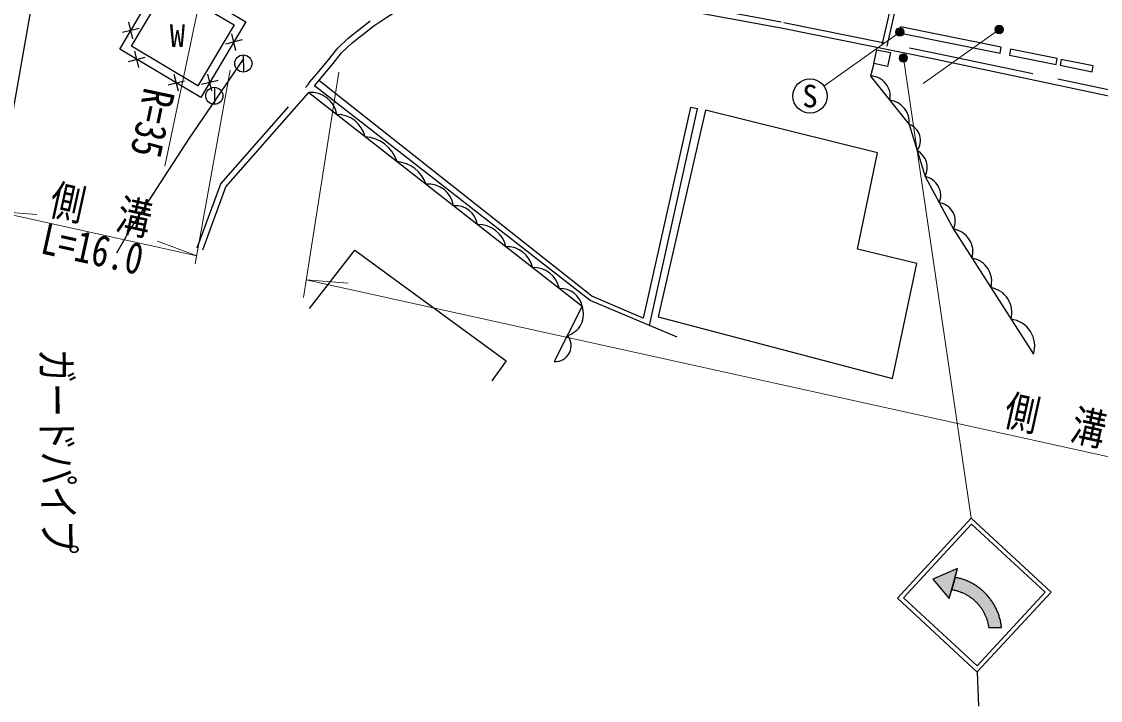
# Model space of a CAD drawing. Units: millimetres at full size, sheet at 1:1000; details may follow other scales. Extents: x 40000 to 680000, y 20000 to 380000.
# Drawn here: x 266336 to 329447, y 259171 to 298856 of the extents above; entities that cross this region are included whole.
import ezdxf
from ezdxf.enums import TextEntityAlignment as Align

# ---------------------------------------------------------------- set-up
doc = ezdxf.new("R2010")
doc.units = ezdxf.units.MM
doc.header["$LTSCALE"] = 1000
doc.linetypes.add('DASHED', pattern=[7.5, 6, -1.5])
for name, color, linetype, lineweight in [('M-BGD', 7, 'Continuous', 25), ('M-BMK-OTRS', 5, 'Continuous', 25), ('M-STR-HTXT', 7, 'Continuous', 13), ('M-STR-STRC', 7, 'Continuous', 25)]:
    doc.layers.add(name, color=color, linetype=linetype, lineweight=lineweight)
doc.styles.add('ＭＳ ゴシック', font='')
doc.styles.get('ＭＳ ゴシック').set_extended_font_data('MS Gothic')

msp = doc.modelspace()

# ---------------------------------------------------------------- hatches: boundary and pattern name
at = {"layer": 'M-STR-HTXT'}
for points in [[(323279, 298441, -1), (323771, 298353, -0.41421), (323481, 298151, -0.41421)], [(317469, 298291, -1), (317961, 298204, -0.41421), (317671, 298001, -0.41421)], [(317672, 296772, -1), (318165, 296684, -0.41421), (317875, 296482, -0.41421)]]:
    msp.add_hatch(color=256, dxfattribs=at).paths.add_polyline_path(points)
at = {"layer": 'M-STR-STRC'}
for points in [[(320950, 266364), (321095, 266889), (319649, 266268), (320606, 265120), (320751, 265646), (320751, 265646)], [(320954, 266377), (320954, 266377), (321095, 266889), (319649, 266268), (320606, 265120), (320751, 265646), (320751, 265646)], [(322901, 265228), (322863, 265272), (322825, 265315), (322786, 265358), (322746, 265400), (322705, 265442), (322664, 265482), (322622, 265522), (322579, 265562), (322535, 265600), (322491, 265638), (322446, 265675), (322401, 265711), (322355, 265746), (322308, 265781), (322261, 265815), (322213, 265848), (322165, 265880), (322116, 265911), (322066, 265941), (322016, 265971), (321966, 266000), (321915, 266027), (321863, 266054), (321812, 266080), (321759, 266105), (321706, 266129), (321653, 266153), (321599, 266175), (321545, 266196), (321491, 266217), (321436, 266236), (321381, 266254), (321326, 266272), (321270, 266289), (321214, 266304), (321158, 266319), (321102, 266332), (321045, 266345), (320988, 266357), (320950, 266364), (320751, 265646), (320756, 265645), (320800, 265637), (320844, 265629), (320889, 265620), (320933, 265610), (320977, 265600), (321020, 265589), (321064, 265576), (321107, 265564), (321150, 265550), (321193, 265536), (321235, 265521), (321278, 265505), (321320, 265488), (321361, 265471), (321403, 265453), (321444, 265434), (321484, 265415), (321525, 265395), (321565, 265374), (321605, 265352), (321644, 265330), (321683, 265307), (321721, 265284), (321759, 265259), (321797, 265234), (321834, 265209), (321871, 265183), (321907, 265156), (321943, 265128), (321978, 265100), (322013, 265071), (322047, 265042), (322081, 265012), (322114, 264982), (322147, 264951), (322179, 264919), (322211, 264887), (322242, 264854), (322272, 264821), (322302, 264787), (322332, 264753), (322360, 264718), (322388, 264683), (322416, 264647), (322443, 264610), (322469, 264574), (322494, 264537), (322519, 264499), (322543, 264461), (322567, 264422), (322590, 264383), (322612, 264344), (322634, 264305), (322654, 264264), (322675, 264224), (322694, 264183), (322713, 264142), (322731, 264101), (322748, 264059), (322765, 264017), (322780, 263975), (322795, 263932), (322810, 263890), (322823, 263847), (322836, 263803), (322848, 263760), (322859, 263716), (322870, 263672), (322880, 263628), (322889, 263584), (322897, 263540), (322904, 263495), (322911, 263450), (322917, 263406), (323660, 263436), (323653, 263494), (323645, 263551), (323637, 263609), (323627, 263666), (323617, 263723), (323605, 263780), (323593, 263837), (323579, 263893), (323565, 263949), (323549, 264005), (323533, 264061), (323515, 264117), (323497, 264172), (323478, 264226), (323458, 264281), (323436, 264335), (323414, 264388), (323391, 264442), (323367, 264495), (323342, 264547), (323316, 264599), (323289, 264651), (323262, 264702), (323233, 264752), (323204, 264802), (323173, 264852), (323142, 264901), (323110, 264949), (323077, 264997), (323044, 265044), (323009, 265091), (322974, 265137), (322938, 265183)]]:
    msp.add_hatch(color=256, dxfattribs=at).paths.add_polyline_path(points)

# ---------------------------------------------------------------- linework, layer by layer
at = {"layer": 'M-BGD', "linetype": 'DASHED'}
for p, q in [((321284, 317983), (316594, 297161)), ((321573, 317902), (316887, 297099))]:
    msp.add_line(p, q, dxfattribs=at)
at = {"layer": 'M-BGD'}
for p, q in [((272850, 297850), (272603, 298819)), ((273211, 298458), (272242, 298211)), ((278874, 297173), (278627, 298142)), ((279235, 297781), (278266, 297534)), ((272592, 296526), (273561, 296773)), ((273200, 296165), (272953, 297134)), ((279303, 296906), (279313, 295906)), ((274906, 295152), (275875, 295399)), ((275514, 294791), (275267, 295760)), ((277832, 295418), (276863, 295171)), ((277471, 294810), (277224, 295779)), ((277614, 295013), (277614, 294013))]:
    msp.add_line(p, q, dxfattribs=at)
for points in [[(274701, 301660), (279452, 298839), (276829, 294421), (272078, 297242)], [(274876, 300975), (278767, 298664), (276654, 295106), (272763, 297417)], [(317674, 298208), (323578, 297013), (323647, 297356), (317743, 298551)], [(316360, 297210), (317163, 297042), (316994, 296238), (316191, 296407)], [(324120, 296903), (326852, 296350), (326922, 296693), (324189, 297246)], [(327086, 296302), (328960, 295923), (329030, 296266), (327156, 296645)], [(306341, 293682), (303581, 281591), (317286, 277999), (318708, 284710), (315238, 285552), (316397, 291192)]]:
    msp.add_lwpolyline(points, close=True, dxfattribs=at)
for points in [[(283478, 295107), (284566, 296403), (285058, 297029), (285667, 297615), (286939, 298614), (287702, 299119), (288488, 299607), (289826, 300274), (290611, 300563), (292169, 300979), (293097, 301166), (293923, 301281), (294827, 301320), (295998, 301320), (297074, 301201), (298413, 300955), (300084, 300587), (304807, 299581), (310866, 298466), (319545, 296714), (330486, 294408)], [(279305, 296651), (276135, 292034), (272787, 286879), (271891, 285315)], [(316191, 296407), (316006, 295674), (318263, 292844), (319193, 289794), (320844, 286722), (325531, 279409)], [(303070, 281090), (305877, 293747), (305476, 293835), (302695, 281515), (299705, 282796), (283709, 295434)], [(304684, 280415), (299597, 282542), (283478, 295107)], [(276935, 285511), (278294, 289187), (283141, 294706), (283141, 294706)], [(283141, 294706), (299128, 282211), (297495, 278993)], [(283181, 282074), (285823, 285491), (294693, 279020), (293843, 277854)]]:
    msp.add_lwpolyline(points, dxfattribs=at)
at = {"layer": 'M-BGD', "linetype": 'DASHED'}
for points in [[(304875, 299924), (310933, 298809), (319615, 297057), (330558, 294750)], [(276607, 285632), (277988, 289369), (283096, 295185), (283205, 295326), (283718, 295937), (284295, 296624), (284798, 297265), (285437, 297880), (286734, 298898)]]:
    msp.add_lwpolyline(points, dxfattribs=at)
at = {"layer": 'M-BGD'}
for centre in [(279308, 296406), (277614, 294513)]:
    msp.add_circle(centre, 500, dxfattribs=at)
for centre, radius, start, end in [((315964, 294482), 1192, 349.19344, 87.96318), ((283270, 293190), 1521, 9.1443, 94.83348), ((316982, 292980), 1288, 353.94418, 83.21244), ((284770, 291711), 1720, 14.04013, 89.93766), ((317932, 291910), 991, 323.41939, 70.48961), ((286294, 290025), 2108, 17.90964, 86.06815), ((318164, 290314), 1153, 333.21085, 60.69814), ((288129, 288706), 1975, 18.9464, 85.03139), ((318977, 288688), 1127, 337.55836, 78.94578), ((290120, 287846), 1507, 9.28391, 94.69388), ((291725, 286806), 1289, 8.73953, 95.23826), ((319885, 287196), 1070, 333.67283, 82.83131), ((293035, 285326), 1675, 12.74327, 91.23452), ((320647, 285393), 1343, 343.74829, 81.56252), ((294730, 284178), 1519, 11.65708, 92.32071), ((321735, 283680), 1352, 343.86793, 81.44289), ((296257, 282905), 1581, 12.57972, 91.39807), ((297877, 281979), 1273, 10.4987, 93.47909), ((322793, 281847), 1477, 344.70611, 80.6047), ((297927, 281750), 1286, 285.21121, 20.95034), ((324018, 279885), 1586, 342.55387, 82.75695), ((297571, 279908), 918, 265.23055, 40.931)]:
    msp.add_arc(centre, radius, start, end, dxfattribs=at)
at = {"layer": 'M-BMK-OTRS'}
msp.add_line((274575, 343378), (264459, 285920), dxfattribs=at)
at = {"layer": 'M-STR-HTXT'}
for p, q in [((274716, 290408), (278906, 310260)), ((317715, 298247), (313273, 295083)), ((323525, 298397), (319082, 295233)), ((317919, 296728), (321888, 269825)), ((276500, 284696), (278546, 296014)), ((282827, 282727), (284886, 295908)), ((264785, 287772), (276586, 285171)), ((264785, 287772), (267232, 287583)), ((276586, 285171), (274285, 286028)), ((282989, 283760), (285436, 283570))]:
    msp.add_line(p, q, dxfattribs=at)
msp.add_lwpolyline([(282989, 283760), (336739, 271913), (340823, 270926), (342705, 270404), (345301, 269603), (347971, 268681), (351588, 267272), (354516, 265987), (359269, 263616), (362081, 262034), (366009, 259575), (369270, 257299), (372857, 254532), (379116, 249397), (391227, 242427), (397746, 239869)], dxfattribs=at)
for centre in [(323525, 298397), (317715, 298247), (317919, 296728)]:
    msp.add_circle(centre, 250, dxfattribs=at)
at = {"layer": 'M-STR-STRC'}
for p, q in [((317567, 265152), (321888, 269825)), ((326561, 265505), (321888, 269825)), ((317921, 265166), (321901, 269472)), ((326208, 265491), (321901, 269472)), ((321095, 266889), (319649, 266268)), ((320606, 265120), (321095, 266889)), ((319649, 266268), (320606, 265120)), ((317567, 265152), (322240, 260831)), ((317921, 265166), (322227, 261185)), ((322227, 261185), (326208, 265491)), ((322241, 260832), (326561, 265505)), ((323660, 263436), (322917, 263406)), ((322240, 260831), (322319, 258834))]:
    msp.add_line(p, q, dxfattribs=at)
for points in [[(321095, 266889), (319649, 266268), (320606, 265120)], [(321095, 266889), (319649, 266268), (320606, 265120)], [(320950, 266364), (321095, 266889), (319649, 266268), (320606, 265120), (320751, 265646)], [(320950, 266364), (320751, 265646), (320751, 265646), (320756, 265645), (320800, 265637), (320844, 265629), (320889, 265620), (320933, 265610), (320977, 265600), (321020, 265589), (321064, 265576), (321107, 265564), (321150, 265550), (321193, 265536), (321235, 265521), (321278, 265505), (321320, 265488), (321361, 265471), (321403, 265453), (321444, 265434), (321484, 265415), (321525, 265395), (321565, 265374), (321605, 265352), (321644, 265330), (321683, 265307), (321721, 265284), (321759, 265259), (321797, 265234), (321834, 265209), (321871, 265183), (321907, 265156), (321943, 265128), (321978, 265100), (322013, 265071), (322047, 265042), (322081, 265012), (322114, 264982), (322147, 264951), (322179, 264919), (322211, 264887), (322242, 264854), (322272, 264821), (322302, 264787), (322332, 264753), (322360, 264718), (322388, 264683), (322416, 264647), (322443, 264610), (322469, 264574), (322494, 264537), (322519, 264499), (322543, 264461), (322567, 264422), (322590, 264383), (322612, 264344), (322634, 264305), (322654, 264264), (322675, 264224), (322694, 264183), (322713, 264142), (322731, 264101), (322748, 264059), (322765, 264017), (322780, 263975), (322795, 263932), (322810, 263890), (322823, 263847), (322836, 263803), (322848, 263760), (322859, 263716), (322870, 263672), (322880, 263628), (322889, 263584), (322897, 263540), (322904, 263495), (322911, 263450), (322917, 263406), (322917, 263406), (323660, 263436), (323660, 263436), (323653, 263494), (323645, 263551), (323637, 263609), (323627, 263666), (323617, 263723), (323605, 263780), (323593, 263837), (323579, 263893), (323565, 263949), (323549, 264005), (323533, 264061), (323515, 264117), (323497, 264172), (323478, 264226), (323458, 264281), (323436, 264335), (323414, 264388), (323391, 264442), (323367, 264495), (323342, 264547), (323316, 264599), (323289, 264651), (323262, 264702), (323233, 264752), (323204, 264802), (323173, 264852), (323142, 264901), (323110, 264949), (323077, 264997), (323044, 265044), (323009, 265091), (322974, 265137), (322938, 265183), (322901, 265228), (322863, 265272), (322825, 265315), (322786, 265358), (322746, 265400), (322705, 265442), (322664, 265482), (322622, 265522), (322579, 265562), (322535, 265600), (322491, 265638), (322446, 265675), (322401, 265711), (322355, 265746), (322308, 265781), (322261, 265815), (322213, 265848), (322165, 265880), (322116, 265911), (322066, 265941), (322016, 265971), (321966, 266000), (321915, 266027), (321863, 266054), (321812, 266080), (321759, 266105), (321706, 266129), (321653, 266153), (321599, 266175), (321545, 266196), (321491, 266217), (321436, 266236), (321381, 266254), (321326, 266272), (321270, 266289), (321214, 266304), (321158, 266319), (321102, 266332), (321045, 266345), (320988, 266357)]]:
    msp.add_lwpolyline(points, close=True, dxfattribs=at)
msp.add_circle((312458, 294503), 1000, dxfattribs=at)

# ---------------------------------------------------------------- texts
at = {"layer": 'M-BGD', "style": 'ＭＳ ゴシック'}
msp.add_text('W', height=1320, dxfattribs=at).set_placement((275453, 298037), align=Align.MIDDLE_CENTER)
at = {"layer": 'M-STR-HTXT', "style": 'ＭＳ ゴシック', "width": 0.8}
msp.add_text('R=35', height=1833, rotation=258.083, dxfattribs=at).set_placement((275313, 294689), align=Align.TOP_LEFT)
for s, rotation, p in [('側\u3000溝', 347.571, (270674, 286422)), ('ガードパイプ', 270.868, (266977, 273710)), ('側\u3000溝\u3000L=135.0', 347.571, (330892, 273149))]:
    msp.add_text(s, height=1833, rotation=rotation, dxfattribs=at).set_placement(p, align=Align.BOTTOM_CENTER)
msp.add_text('L=16.0', height=1833, rotation=347.571, dxfattribs=at).set_placement((270685, 286472), align=Align.TOP_CENTER)
at = {"layer": 'M-STR-STRC', "style": 'ＭＳ ゴシック'}
msp.add_text('S', height=1320, dxfattribs=at).set_placement((312458, 294503), align=Align.MIDDLE_CENTER)

doc.saveas('drawing.dxf')
